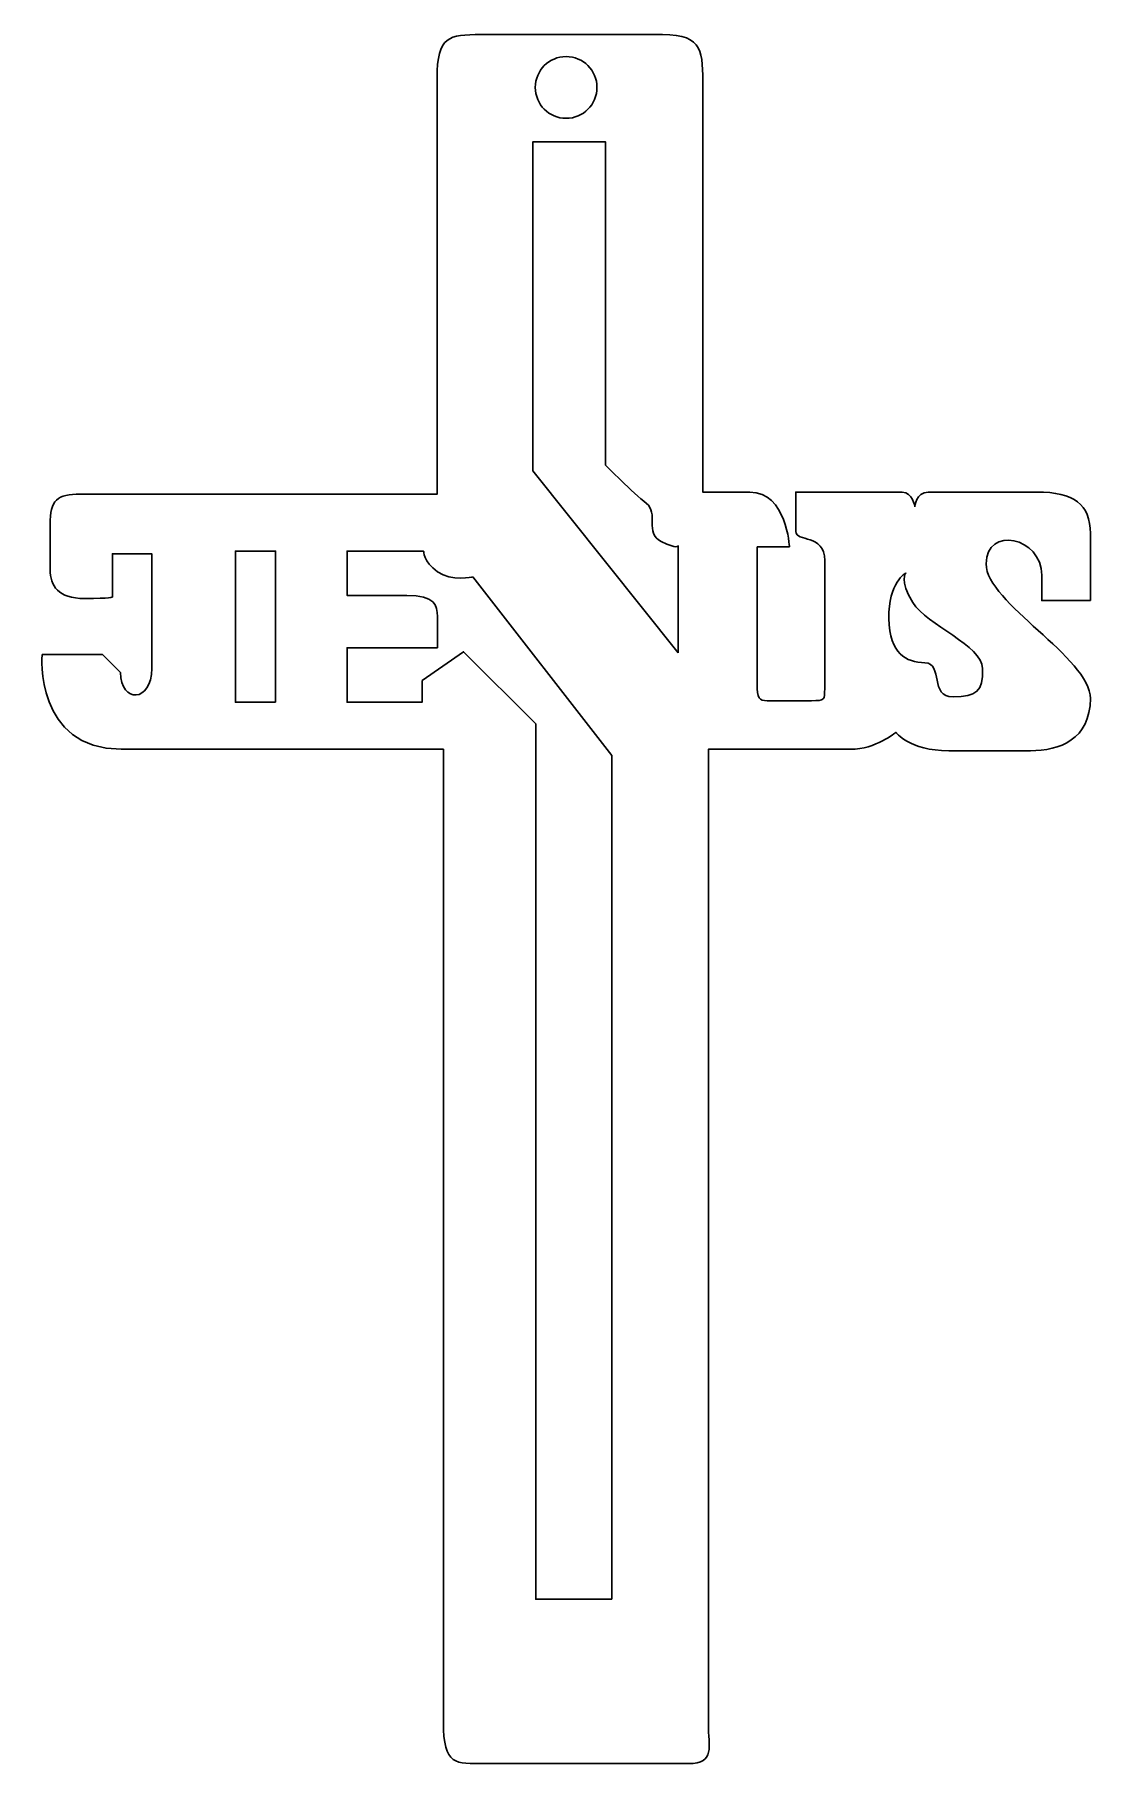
# Model space of a CAD drawing. Extents: x 1476 to 1925, y 482 to 1220.
import ezdxf

# ---------------------------------------------------------------- set-up
doc = ezdxf.new("R2010")
doc.units = 0
doc.layers.add('H0109_Printing_01', color=7, linetype='CONTINUOUS')

msp = doc.modelspace()

# ---------------------------------------------------------------- linework, layer by layer
at = {"layer": 'H0109_Printing_01', "color": 1}
for points in [[(1743.307156, 1219.66537), (1665.914158, 1219.66537)], [(1647.316159, 1201.06237), (1647.316159, 1024.040374), (1495.530163, 1024.040374)], [(1780.428155, 1024.940374), (1760.405156, 1024.940374), (1760.405156, 1197.16237)], [(1749.906156, 956.532376), (1688.112158, 1033.941374), (1688.112158, 1174.059371), (1719.009157, 1174.059371), (1719.009157, 1036.342374)], [(1845.297154, 1024.940374), (1800.002155, 1024.940374), (1800.002155, 1008.138375)], [(1902.592152, 1024.940374), (1856.396154, 1024.940374)], [(1482.631163, 1011.138375), (1482.631163, 991.936375)], [(1925.390152, 978.734376), (1925.390152, 1007.238375)], [(1509.157162, 980.248375), (1509.157162, 998.659375), (1525.851162, 998.659375), (1525.851162, 949.849376)], [(1634.417159, 980.910375), (1608.99516, 980.910375), (1608.99516, 999.812375), (1641.617159, 999.812375)], [(1749.906156, 1002.137375), (1749.906156, 956.532376)], [(1783.578155, 943.330376), (1783.578155, 1001.612375), (1797.302155, 1001.612375)], [(1812.300155, 995.836375), (1812.300155, 941.305376)], [(1662.539158, 988.786375), (1721.709157, 912.726377), (1721.709157, 553.581386)], [(1904.692152, 989.536375), (1904.692152, 978.734376), (1925.390152, 978.734376)], [(1721.709157, 553.581386), (1689.312158, 553.581386), (1689.312158, 926.228377), (1658.602159, 956.944376), (1640.941159, 944.680376), (1640.941159, 935.454377), (1608.99516, 935.454377), (1608.99516, 958.632376), (1647.466159, 958.632376), (1647.466159, 971.908376)], [(1512.581162, 948.136376), (1504.876162, 955.843376), (1479.192163, 955.843376)], [(1806.751155, 936.129377), (1787.853155, 936.129377)], [(1512.929162, 915.426377), (1650.016159, 915.426377), (1650.016159, 501.374387)], [(1762.805156, 500.474387), (1762.805156, 915.426377), (1823.399154, 915.426377)], [(1865.095153, 914.826377), (1899.892153, 914.826377)], [(1667.714158, 483.672388), (1754.406156, 483.672388)]]:
    msp.add_lwpolyline(points, dxfattribs=at)
for points in [[(1702.257157, 1210.31637)], [(1578.623161, 935.454377), (1561.525161, 935.454377), (1561.525161, 999.812375), (1578.623161, 999.812375)], [(1866.935153, 937.789377)]]:
    msp.add_lwpolyline(points, close=True, dxfattribs=at)
for points in [[(1665.914158, 1219.66537), (1652.415159, 1219.66537), (1647.316159, 1219.06537), (1647.316159, 1201.06237)], [(1760.405156, 1197.16237), (1760.405156, 1212.16437), (1761.005156, 1219.66537), (1743.307156, 1219.66537)], [(1689.127158, 1197.18337), (1689.127158, 1204.43637), (1695.005158, 1210.31637), (1702.257157, 1210.31637)], [(1702.257157, 1210.31637), (1709.509157, 1210.31637), (1715.388157, 1204.43637), (1715.388157, 1197.18337)], [(1702.257157, 1184.05137), (1695.005158, 1184.05137), (1689.127158, 1189.93037), (1689.127158, 1197.18337)], [(1715.388157, 1197.18337), (1715.388157, 1189.93037), (1709.509157, 1184.05137), (1702.257157, 1184.05137)], [(1719.009157, 1036.342374), (1719.009157, 1036.342374), (1731.008157, 1024.340374), (1736.407157, 1020.140374)], [(1797.302155, 1001.612375), (1797.302155, 1001.612375), (1796.177155, 1024.940374), (1780.428155, 1024.940374)], [(1850.697154, 1018.639375), (1850.697154, 1018.639375), (1849.797154, 1024.940374), (1845.297154, 1024.940374)], [(1856.396154, 1024.940374), (1850.997154, 1024.940374), (1850.697154, 1018.639375), (1850.697154, 1018.639375)], [(1925.390152, 1007.238375), (1925.390152, 1019.839375), (1918.490152, 1024.940374), (1902.592152, 1024.940374)], [(1495.530163, 1024.040374), (1485.631163, 1024.040374), (1482.631163, 1021.640374), (1482.631163, 1011.138375)], [(1736.407157, 1020.140374), (1741.807156, 1015.939375), (1735.508157, 1007.538375), (1742.707156, 1003.937375)], [(1880.994153, 994.336375), (1880.994153, 1010.838375), (1904.692152, 1005.738375), (1904.692152, 989.536375)], [(1742.707156, 1003.937375), (1749.906156, 1000.337375), (1749.906156, 1002.137375), (1749.906156, 1002.137375)], [(1800.002155, 1008.138375), (1800.002155, 1003.637375), (1812.300155, 1007.238375), (1812.300155, 995.836375)], [(1641.617159, 999.812375), (1641.617159, 999.812375), (1641.392159, 995.311375), (1647.466159, 991.036375)], [(1482.631163, 991.936375), (1482.631163, 985.035375), (1485.931163, 979.634376), (1497.330163, 979.634376)], [(1647.466159, 991.036375), (1653.540159, 986.760375), (1662.539158, 988.786375), (1662.539158, 988.786375)], [(1839.645154, 971.081376), (1839.232154, 986.383375), (1846.881154, 990.519375), (1846.881154, 990.519375)], [(1846.881154, 990.519375), (1846.881154, 990.519375), (1843.780154, 987.523375), (1849.776154, 977.905376)], [(1925.390152, 937.029377), (1925.390152, 954.431376), (1880.994153, 977.834376), (1880.994153, 994.336375)], [(1647.466159, 971.908376), (1647.466159, 976.859376), (1646.566159, 980.910375), (1634.417159, 980.910375)], [(1497.330163, 979.634376), (1508.729162, 979.634376), (1509.157162, 980.248375), (1509.157162, 980.248375)], [(1849.776154, 977.905376), (1855.771154, 968.288376), (1879.339153, 959.708376), (1879.546153, 949.783376)], [(1854.944154, 952.264376), (1846.881154, 952.678376), (1840.059154, 955.779376), (1839.645154, 971.081376)], [(1479.192163, 955.843376), (1479.192163, 955.843376), (1476.032163, 915.426377), (1512.929162, 915.426377)], [(1866.935153, 937.789377), (1856.805154, 937.582377), (1863.007153, 951.850376), (1854.944154, 952.264376)], [(1525.851162, 949.849376), (1525.851162, 935.292377), (1512.581162, 934.864377), (1512.581162, 948.136376)], [(1879.546153, 949.783376), (1879.753153, 939.857377), (1877.065153, 937.996377), (1866.935153, 937.789377)], [(1787.853155, 936.129377), (1784.478155, 936.129377), (1783.578155, 937.029377), (1783.578155, 943.330376)], [(1812.300155, 941.305376), (1812.300155, 936.354377), (1812.375155, 936.129377), (1806.751155, 936.129377)], [(1899.892153, 914.826377), (1912.191152, 914.826377), (1925.390152, 919.627377), (1925.390152, 937.029377)], [(1823.399154, 915.426377), (1833.898154, 915.426377), (1842.597154, 922.627377), (1842.597154, 922.627377)], [(1842.597154, 922.627377), (1842.597154, 922.627377), (1848.297154, 914.826377), (1865.095153, 914.826377)], [(1650.016159, 501.374387), (1650.016159, 482.472388), (1655.115159, 483.672388), (1667.714158, 483.672388)], [(1754.406156, 483.672388), (1765.805156, 483.672388), (1762.805156, 490.873388), (1762.805156, 500.474387)]]:
    msp.add_open_spline(points, degree=3, dxfattribs=at)

doc.saveas('drawing.dxf')
